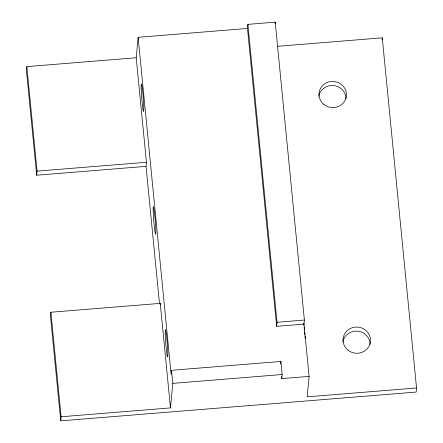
<?xml version="1.0" encoding="UTF-8"?>
<svg xmlns="http://www.w3.org/2000/svg" width="443" height="443" viewBox="0 0 443 443"><rect width="100%" height="100%" fill="white"/><g stroke="black" fill="none" stroke-linecap="round" stroke-linejoin="round"><path stroke-width="0.66" d="M136.206 57.756L26.846 66.611L26.458 70.697L36.691 175.223L146.052 166.363L146.439 162.276L136.206 57.756L138.138 37.306L247.493 28.452L247.881 24.365L275.219 22.15L304.385 320.04L303.998 324.126L309.114 376.389L307.182 396.834L416.542 387.979L382.259 37.827L277.717 46.293M36.691 175.223L37.079 171.131L26.846 66.611M60.741 420.85L61.128 416.763L170.483 407.903L160.25 303.383L50.895 312.237L50.508 316.33L60.741 420.85L416.154 392.072L416.542 387.979M160.122 304.745L160.25 303.383M309.114 376.389L281.776 378.604L282.163 374.518L280.884 361.449L171.524 370.304L171.136 374.396L138.138 37.306M170.483 407.903L172.803 383.372L171.524 370.304M275.092 23.512L275.219 22.15M303.998 324.126L276.659 326.341L277.047 322.255L247.881 24.365M280.624 364.174L280.884 361.449M382.065 39.876L382.259 37.827M37.079 171.131L146.439 162.276M277.047 322.255L304.385 320.04M172.803 383.372L282.163 374.518M303.693 323.163L303.892 325.223M304.097 327.288L304.369 330.041M304.568 332.1L304.839 334.853M304.972 336.226L305.172 338.291M247.493 28.452L276.659 326.341M281.576 376.539L281.776 378.604M146.052 166.363L159.458 303.344M50.895 312.237L61.128 416.763M342.821 341.924A13.733 13.107 5.4 0 1 357.59 331.187A13.733 13.107 5.4 0 1 370.088 344.499M318.777 96.297A13.733 13.107 5.4 0 1 333.546 85.56A13.733 13.107 5.4 0 1 346.038 98.872M165.228 334.105A13.733 0.748 85.4 0 0 167.443 356.737A13.733 0.748 85.4 0 0 166.911 339.288A13.733 0.748 85.4 0 0 165.228 334.105M153.2 211.294A13.733 0.748 85.4 0 0 155.421 233.921A13.733 0.748 85.4 0 0 154.889 216.472A13.733 0.748 85.4 0 0 153.2 211.294M141.179 88.478A13.733 0.748 85.4 0 0 143.394 111.11A13.733 0.748 85.4 0 0 142.867 93.661A13.733 0.748 85.4 0 0 141.179 88.478M323.938 104.537A13.733 13.107 5.4 0 0 346.232 96.829A13.733 13.107 5.4 0 0 327.925 82.182A13.733 13.107 5.4 0 0 323.938 104.537M347.982 350.169A13.733 13.107 5.4 0 0 370.282 342.461A13.733 13.107 5.4 0 0 351.975 327.814A13.733 13.107 5.4 0 0 347.982 350.169"/></g></svg>
